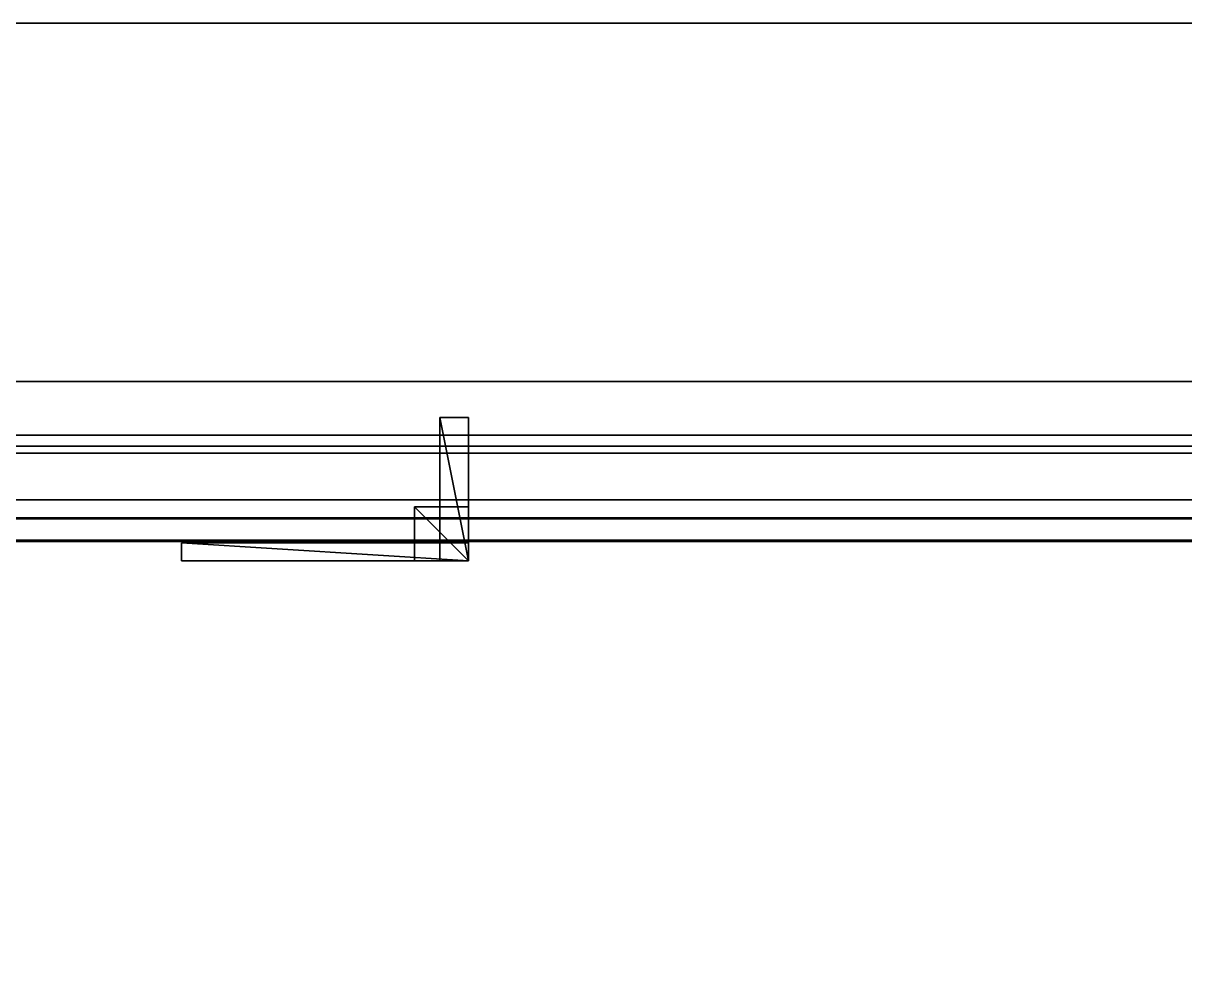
# Model space of a CAD drawing. Extents: x -100 to 4856, y -100 to 4830.
# Drawn here: x 1604.8 to 1928.9, y 4565 to 4830 of the extents above; entities that cross this region are included whole.
import ezdxf

# ---------------------------------------------------------------- set-up
doc = ezdxf.new("R2010")
doc.units = 0
for name, color, linetype in [('LAYER0', 7, 'CONTINUOUS'), ('LAYER142', 7, 'CONTINUOUS'), ('LAYER701', 7, 'CONTINUOUS'), ('LAYER739', 2, 'CONTINUOUS'), ('LAYER740', 7, 'CONTINUOUS'), ('LAYER741', 253, 'CONTINUOUS'), ('LAYER742', 253, 'CONTINUOUS'), ('LAYER743', 253, 'CONTINUOUS'), ('LAYER744', 253, 'CONTINUOUS'), ('LAYER745', 253, 'CONTINUOUS'), ('LAYER746', 253, 'CONTINUOUS'), ('LAYER756', 7, 'CONTINUOUS'), ('LAYER765', 7, 'CONTINUOUS'), ('LAYER767', 7, 'CONTINUOUS'), ('LAYER801', 7, 'CONTINUOUS'), ('LAYER815', 7, 'CONTINUOUS'), ('LAYER86', 7, 'CONTINUOUS'), ('LAYER87', 9, 'CONTINUOUS'), ('LAYER88', 9, 'CONTINUOUS')]:
    doc.layers.add(name, color=color, linetype=linetype)

msp = doc.modelspace()

# ---------------------------------------------------------------- linework, layer by layer
at = {"layer": 'LAYER0', "invisible_edges": 1}
for points in [[(4856, 4830, -5), (-100, -100, -5), (-100, 4830, -5), (4856, 4830, -5)], [(-100, -100, -5), (4856, 4830, -5), (4856, -100, -5), (-100, -100, -5)], [(-100, 4830), (4856, 4830, -5), (-100, 4830, -5), (-100, 4830)], [(4856, 4830, -5), (-100, 4830), (4856, 4830), (4856, 4830, -5)], [(4856, -100), (-100, 4830), (-100, -100), (4856, -100)], [(-100, 4830), (4856, -100), (4856, 4830), (-100, 4830)]]:
    msp.add_3dface(points, dxfattribs=at)
at = {"layer": 'LAYER142'}
for points, invisible_edges in [([(15, 4715), (0, 4730), (2201, 4730), (15, 4715)], 5), ([(0, 4730, 110), (2201, 4730), (0, 4730), (0, 4730, 110)], 1), ([(2201, 4730), (0, 4730, 110), (2201, 4730, 110), (2201, 4730)], 1), ([(0, 4730, 110), (15, 4715, 110), (2201, 4730, 110), (0, 4730, 110)], 3), ([(15, 4715), (2201, 4730), (2186, 4715), (15, 4715)], 3), ([(2201, 4730, 110), (15, 4715, 110), (2186, 4715, 110), (2201, 4730, 110)], 5), ([(2186, 4715, 110), (15, 4715), (2186, 4715), (2186, 4715, 110)], 1), ([(15, 4715), (2186, 4715, 110), (15, 4715, 110), (15, 4715)], 1)]:
    msp.add_3dface(points, dxfattribs=dict(at, invisible_edges=invisible_edges))
at = {"layer": 'LAYER701', "invisible_edges": 1}
for points in [[(608, 4715), (2158, 4697), (608, 4697), (608, 4715)], [(2158, 4697), (608, 4715), (2158, 4715), (2158, 4697)], [(2158, 4715, 80), (608, 4697, 80), (2158, 4697, 80), (2158, 4715, 80)], [(608, 4697, 80), (2158, 4715, 80), (608, 4715, 80), (608, 4697, 80)], [(608, 4715), (2158, 4715, 80), (2158, 4715), (608, 4715)], [(2158, 4715, 80), (608, 4715), (608, 4715, 80), (2158, 4715, 80)], [(608, 4697, 80), (2158, 4697), (2158, 4697, 80), (608, 4697, 80)], [(2158, 4697), (608, 4697, 80), (608, 4697), (2158, 4697)]]:
    msp.add_3dface(points, dxfattribs=at)
at = {"layer": 'LAYER739'}
for points in [[(1649, 4680, 725.5), (1649, 4685, 702.5), (1649, 4680, 702.5), (1649, 4680, 725.5)], [(1649, 4685, 725.5), (1649, 4685, 702.5), (1649, 4680, 725.5), (1649, 4685, 725.5)], [(1729, 4680, 725.5), (1649, 4685, 725.5), (1649, 4680, 725.5), (1729, 4680, 725.5)], [(1729, 4685, 725.5), (1649, 4685, 725.5), (1729, 4680, 725.5), (1729, 4685, 725.5)], [(1649, 4685, 702.5), (1729, 4680, 702.5), (1649, 4680, 702.5), (1649, 4685, 702.5)], [(1729, 4685, 702.5), (1729, 4680, 702.5), (1649, 4685, 702.5), (1729, 4685, 702.5)], [(1649, 4685, 725.5), (1729, 4685, 702.5), (1649, 4685, 702.5), (1649, 4685, 725.5)], [(1729, 4685, 725.5), (1729, 4685, 702.5), (1649, 4685, 725.5), (1729, 4685, 725.5)], [(1729, 4680, 702.5), (1729, 4685, 725.5), (1729, 4680, 725.5), (1729, 4680, 702.5)], [(1729, 4685, 702.5), (1729, 4685, 725.5), (1729, 4680, 702.5), (1729, 4685, 702.5)], [(1649, 4680, 702.5), (1729, 4680, 725.5), (1649, 4680, 725.5), (1649, 4680, 702.5)], [(1729, 4680, 702.5), (1729, 4680, 725.5), (1649, 4680, 702.5), (1729, 4680, 702.5)]]:
    msp.add_3dface(points, dxfattribs=at)
at = {"layer": 'LAYER740', "invisible_edges": 1}
for points in [[(1729, 4680, 725.5), (1649, 4685, 725.5), (1649, 4680, 725.5), (1729, 4680, 725.5)], [(1649, 4685, 725.5), (1729, 4680, 725.5), (1729, 4685, 725.5), (1649, 4685, 725.5)], [(1649, 4685, 725.5), (1649, 4680, 702.5), (1649, 4680, 725.5), (1649, 4685, 725.5)], [(1649, 4680, 702.5), (1649, 4685, 725.5), (1649, 4685, 702.5), (1649, 4680, 702.5)], [(1729, 4685, 702.5), (1649, 4680, 702.5), (1649, 4685, 702.5), (1729, 4685, 702.5)], [(1649, 4680, 702.5), (1729, 4685, 702.5), (1729, 4680, 702.5), (1649, 4680, 702.5)], [(1649, 4685, 725.5), (1729, 4685, 702.5), (1649, 4685, 702.5), (1649, 4685, 725.5)], [(1729, 4685, 702.5), (1649, 4685, 725.5), (1729, 4685, 725.5), (1729, 4685, 702.5)], [(1729, 4685, 702.5), (1729, 4680, 725.5), (1729, 4680, 702.5), (1729, 4685, 702.5)], [(1729, 4680, 725.5), (1729, 4685, 702.5), (1729, 4685, 725.5), (1729, 4680, 725.5)], [(1729, 4680, 725.5), (1649, 4680, 702.5), (1729, 4680, 702.5), (1729, 4680, 725.5)], [(1649, 4680, 702.5), (1729, 4680, 725.5), (1649, 4680, 725.5), (1649, 4680, 702.5)]]:
    msp.add_3dface(points, dxfattribs=at)
at = {"layer": 'LAYER741'}
for points in [[(1714, 4680, 725.5), (1714, 4695, 710.5), (1714, 4680, 710.5), (1714, 4680, 725.5)], [(1714, 4695, 725.5), (1714, 4695, 710.5), (1714, 4680, 725.5), (1714, 4695, 725.5)], [(1729, 4680, 725.5), (1714, 4695, 725.5), (1714, 4680, 725.5), (1729, 4680, 725.5)], [(1729, 4695, 725.5), (1714, 4695, 725.5), (1729, 4680, 725.5), (1729, 4695, 725.5)], [(1714, 4695, 710.5), (1729, 4680, 710.5), (1714, 4680, 710.5), (1714, 4695, 710.5)], [(1729, 4695, 710.5), (1729, 4680, 710.5), (1714, 4695, 710.5), (1729, 4695, 710.5)], [(1714, 4695, 725.5), (1729, 4695, 710.5), (1714, 4695, 710.5), (1714, 4695, 725.5)], [(1729, 4695, 725.5), (1729, 4695, 710.5), (1714, 4695, 725.5), (1729, 4695, 725.5)], [(1729, 4680, 710.5), (1729, 4695, 725.5), (1729, 4680, 725.5), (1729, 4680, 710.5)], [(1729, 4695, 710.5), (1729, 4695, 725.5), (1729, 4680, 710.5), (1729, 4695, 710.5)], [(1714, 4680, 710.5), (1729, 4680, 725.5), (1714, 4680, 725.5), (1714, 4680, 710.5)], [(1729, 4680, 710.5), (1729, 4680, 725.5), (1714, 4680, 710.5), (1729, 4680, 710.5)]]:
    msp.add_3dface(points, dxfattribs=at)
at = {"layer": 'LAYER742'}
for points in [[(1714, 4680, 725.5), (1714, 4695, 710.5), (1714, 4680, 710.5), (1714, 4680, 725.5)], [(1714, 4695, 725.5), (1714, 4695, 710.5), (1714, 4680, 725.5), (1714, 4695, 725.5)], [(1729, 4680, 725.5), (1714, 4695, 725.5), (1714, 4680, 725.5), (1729, 4680, 725.5)], [(1729, 4695, 725.5), (1714, 4695, 725.5), (1729, 4680, 725.5), (1729, 4695, 725.5)], [(1714, 4695, 710.5), (1729, 4680, 710.5), (1714, 4680, 710.5), (1714, 4695, 710.5)], [(1729, 4695, 710.5), (1729, 4680, 710.5), (1714, 4695, 710.5), (1729, 4695, 710.5)], [(1714, 4695, 725.5), (1729, 4695, 710.5), (1714, 4695, 710.5), (1714, 4695, 725.5)], [(1729, 4695, 725.5), (1729, 4695, 710.5), (1714, 4695, 725.5), (1729, 4695, 725.5)], [(1729, 4680, 710.5), (1729, 4695, 725.5), (1729, 4680, 725.5), (1729, 4680, 710.5)], [(1729, 4695, 710.5), (1729, 4695, 725.5), (1729, 4680, 710.5), (1729, 4695, 710.5)], [(1714, 4680, 710.5), (1729, 4680, 725.5), (1714, 4680, 725.5), (1714, 4680, 710.5)], [(1729, 4680, 710.5), (1729, 4680, 725.5), (1714, 4680, 710.5), (1729, 4680, 710.5)]]:
    msp.add_3dface(points, dxfattribs=at)
at = {"layer": 'LAYER743'}
for points in [[(1714, 4680, 725.5), (1714, 4695, 710.5), (1714, 4680, 710.5), (1714, 4680, 725.5)], [(1714, 4695, 725.5), (1714, 4695, 710.5), (1714, 4680, 725.5), (1714, 4695, 725.5)], [(1729, 4680, 725.5), (1714, 4695, 725.5), (1714, 4680, 725.5), (1729, 4680, 725.5)], [(1729, 4695, 725.5), (1714, 4695, 725.5), (1729, 4680, 725.5), (1729, 4695, 725.5)], [(1714, 4695, 710.5), (1729, 4680, 710.5), (1714, 4680, 710.5), (1714, 4695, 710.5)], [(1729, 4695, 710.5), (1729, 4680, 710.5), (1714, 4695, 710.5), (1729, 4695, 710.5)], [(1714, 4695, 725.5), (1729, 4695, 710.5), (1714, 4695, 710.5), (1714, 4695, 725.5)], [(1729, 4695, 725.5), (1729, 4695, 710.5), (1714, 4695, 725.5), (1729, 4695, 725.5)], [(1729, 4680, 710.5), (1729, 4695, 725.5), (1729, 4680, 725.5), (1729, 4680, 710.5)], [(1729, 4695, 710.5), (1729, 4695, 725.5), (1729, 4680, 710.5), (1729, 4695, 710.5)], [(1714, 4680, 710.5), (1729, 4680, 725.5), (1714, 4680, 725.5), (1714, 4680, 710.5)], [(1729, 4680, 710.5), (1729, 4680, 725.5), (1714, 4680, 710.5), (1729, 4680, 710.5)]]:
    msp.add_3dface(points, dxfattribs=at)
at = {"layer": 'LAYER744'}
for points in [[(1714, 4680, 725.5), (1714, 4695, 710.5), (1714, 4680, 710.5), (1714, 4680, 725.5)], [(1714, 4695, 725.5), (1714, 4695, 710.5), (1714, 4680, 725.5), (1714, 4695, 725.5)], [(1729, 4680, 725.5), (1714, 4695, 725.5), (1714, 4680, 725.5), (1729, 4680, 725.5)], [(1729, 4695, 725.5), (1714, 4695, 725.5), (1729, 4680, 725.5), (1729, 4695, 725.5)], [(1714, 4695, 710.5), (1729, 4680, 710.5), (1714, 4680, 710.5), (1714, 4695, 710.5)], [(1729, 4695, 710.5), (1729, 4680, 710.5), (1714, 4695, 710.5), (1729, 4695, 710.5)], [(1714, 4695, 725.5), (1729, 4695, 710.5), (1714, 4695, 710.5), (1714, 4695, 725.5)], [(1729, 4695, 725.5), (1729, 4695, 710.5), (1714, 4695, 725.5), (1729, 4695, 725.5)], [(1729, 4680, 710.5), (1729, 4695, 725.5), (1729, 4680, 725.5), (1729, 4680, 710.5)], [(1729, 4695, 710.5), (1729, 4695, 725.5), (1729, 4680, 710.5), (1729, 4695, 710.5)], [(1714, 4680, 710.5), (1729, 4680, 725.5), (1714, 4680, 725.5), (1714, 4680, 710.5)], [(1729, 4680, 710.5), (1729, 4680, 725.5), (1714, 4680, 710.5), (1729, 4680, 710.5)]]:
    msp.add_3dface(points, dxfattribs=at)
at = {"layer": 'LAYER745'}
for points in [[(1721, 4680, 725.5), (1721, 4720, 717.5), (1721, 4680, 717.5), (1721, 4680, 725.5)], [(1721, 4720, 725.5), (1721, 4720, 717.5), (1721, 4680, 725.5), (1721, 4720, 725.5)], [(1729, 4680, 725.5), (1721, 4720, 725.5), (1721, 4680, 725.5), (1729, 4680, 725.5)], [(1729, 4720, 725.5), (1721, 4720, 725.5), (1729, 4680, 725.5), (1729, 4720, 725.5)], [(1721, 4720, 717.5), (1729, 4680, 717.5), (1721, 4680, 717.5), (1721, 4720, 717.5)], [(1729, 4720, 717.5), (1729, 4680, 717.5), (1721, 4720, 717.5), (1729, 4720, 717.5)], [(1721, 4720, 725.5), (1729, 4720, 717.5), (1721, 4720, 717.5), (1721, 4720, 725.5)], [(1729, 4720, 725.5), (1729, 4720, 717.5), (1721, 4720, 725.5), (1729, 4720, 725.5)], [(1729, 4680, 717.5), (1729, 4720, 725.5), (1729, 4680, 725.5), (1729, 4680, 717.5)], [(1729, 4720, 717.5), (1729, 4720, 725.5), (1729, 4680, 717.5), (1729, 4720, 717.5)], [(1721, 4680, 717.5), (1729, 4680, 725.5), (1721, 4680, 725.5), (1721, 4680, 717.5)], [(1729, 4680, 717.5), (1729, 4680, 725.5), (1721, 4680, 717.5), (1729, 4680, 717.5)]]:
    msp.add_3dface(points, dxfattribs=at)
at = {"layer": 'LAYER746'}
for points in [[(1649, 4680, 725.5), (1649, 4685, 709.5), (1649, 4680, 709.5), (1649, 4680, 725.5)], [(1649, 4685, 725.5), (1649, 4685, 709.5), (1649, 4680, 725.5), (1649, 4685, 725.5)], [(1729, 4680, 725.5), (1649, 4685, 725.5), (1649, 4680, 725.5), (1729, 4680, 725.5)], [(1729, 4685, 725.5), (1649, 4685, 725.5), (1729, 4680, 725.5), (1729, 4685, 725.5)], [(1649, 4685, 709.5), (1729, 4680, 709.5), (1649, 4680, 709.5), (1649, 4685, 709.5)], [(1729, 4685, 709.5), (1729, 4680, 709.5), (1649, 4685, 709.5), (1729, 4685, 709.5)], [(1649, 4685, 725.5), (1729, 4685, 709.5), (1649, 4685, 709.5), (1649, 4685, 725.5)], [(1729, 4685, 725.5), (1729, 4685, 709.5), (1649, 4685, 725.5), (1729, 4685, 725.5)], [(1729, 4680, 709.5), (1729, 4685, 725.5), (1729, 4680, 725.5), (1729, 4680, 709.5)], [(1729, 4685, 709.5), (1729, 4685, 725.5), (1729, 4680, 709.5), (1729, 4685, 709.5)], [(1649, 4680, 709.5), (1729, 4680, 725.5), (1649, 4680, 725.5), (1649, 4680, 709.5)], [(1729, 4680, 709.5), (1729, 4680, 725.5), (1649, 4680, 709.5), (1729, 4680, 709.5)]]:
    msp.add_3dface(points, dxfattribs=at)
at = {"layer": 'LAYER756', "invisible_edges": 1}
for points in [[(2150, 4710, 81), (626, 4320, 81), (626, 4710, 81), (2150, 4710, 81)], [(626, 4320, 81), (2150, 4710, 81), (2150, 4320, 81), (626, 4320, 81)], [(626, 4710, 99), (2150, 4710, 81), (626, 4710, 81), (626, 4710, 99)], [(2150, 4710, 81), (626, 4710, 99), (2150, 4710, 99), (2150, 4710, 81)], [(2150, 4320, 99), (626, 4710, 99), (626, 4320, 99), (2150, 4320, 99)], [(626, 4710, 99), (2150, 4320, 99), (2150, 4710, 99), (626, 4710, 99)]]:
    msp.add_3dface(points, dxfattribs=at)
at = {"layer": 'LAYER765', "invisible_edges": 1}
for points in [[(2154, 4691.7, 754.5), (1304, 4685.7, 754.5), (2154, 4685.7, 754.5), (2154, 4691.7, 754.5)], [(1304, 4685.7, 754.5), (2154, 4691.7, 754.5), (1304, 4691.7, 754.5), (1304, 4685.7, 754.5)], [(1304, 4691.7, 95), (2154, 4685.7, 95), (1304, 4685.7, 95), (1304, 4691.7, 95)], [(2154, 4685.7, 95), (1304, 4691.7, 95), (2154, 4691.7, 95), (2154, 4685.7, 95)], [(2154, 4691.7, 754.5), (1304, 4691.7, 95), (1304, 4691.7, 754.5), (2154, 4691.7, 754.5)], [(1304, 4691.7, 95), (2154, 4691.7, 754.5), (2154, 4691.7, 95), (1304, 4691.7, 95)], [(2154, 4685.7, 95), (1304, 4685.7, 754.5), (1304, 4685.7, 95), (2154, 4685.7, 95)], [(1304, 4685.7, 754.5), (2154, 4685.7, 95), (2154, 4685.7, 754.5), (1304, 4685.7, 754.5)]]:
    msp.add_3dface(points, dxfattribs=at)
at = {"layer": 'LAYER767', "invisible_edges": 1}
for points in [[(2150, 4710, 755), (1308, 4710, 635), (1308, 4710, 755), (2150, 4710, 755)], [(1308, 4710, 635), (2150, 4710, 755), (2150, 4710, 635), (1308, 4710, 635)], [(2150, 4692, 635), (1308, 4710, 635), (2150, 4710, 635), (2150, 4692, 635)], [(1308, 4710, 635), (2150, 4692, 635), (1308, 4692, 635), (1308, 4710, 635)], [(1308, 4692, 755), (2150, 4710, 755), (1308, 4710, 755), (1308, 4692, 755)], [(2150, 4710, 755), (1308, 4692, 755), (2150, 4692, 755), (2150, 4710, 755)], [(2150, 4692, 635), (1308, 4692, 755), (1308, 4692, 635), (2150, 4692, 635)], [(1308, 4692, 755), (2150, 4692, 635), (2150, 4692, 755), (1308, 4692, 755)]]:
    msp.add_3dface(points, dxfattribs=at)
at = {"layer": 'LAYER801', "invisible_edges": 1}
for points in [[(1308, 4685.4, 535), (2150, 4340, 535), (2150, 4685.4, 535), (1308, 4685.4, 535)], [(2150, 4340, 535), (1308, 4685.4, 535), (1308, 4340, 535), (2150, 4340, 535)], [(2150, 4685.4, 517), (1308, 4685.4, 535), (2150, 4685.4, 535), (2150, 4685.4, 517)], [(1308, 4685.4, 535), (2150, 4685.4, 517), (1308, 4685.4, 517), (1308, 4685.4, 535)], [(1308, 4340, 517), (2150, 4685.4, 517), (2150, 4340, 517), (1308, 4340, 517)], [(2150, 4685.4, 517), (1308, 4340, 517), (1308, 4685.4, 517), (2150, 4685.4, 517)]]:
    msp.add_3dface(points, dxfattribs=at)
at = {"layer": 'LAYER815', "invisible_edges": 1}
for points in [[(1308, 4685.4, 317), (2150, 4340, 317), (2150, 4685.4, 317), (1308, 4685.4, 317)], [(2150, 4340, 317), (1308, 4685.4, 317), (1308, 4340, 317), (2150, 4340, 317)], [(2150, 4685.4, 299), (1308, 4685.4, 317), (2150, 4685.4, 317), (2150, 4685.4, 299)], [(1308, 4685.4, 317), (2150, 4685.4, 299), (1308, 4685.4, 299), (1308, 4685.4, 317)], [(1308, 4340, 299), (2150, 4685.4, 299), (2150, 4340, 299), (1308, 4340, 299)], [(2150, 4685.4, 299), (1308, 4340, 299), (1308, 4685.4, 299), (2150, 4685.4, 299)]]:
    msp.add_3dface(points, dxfattribs=at)
at = {"layer": 'LAYER86'}
for points, invisible_edges in [([(2301, 4830), (0, 4730), (-100, 4830), (2301, 4830)], 1), ([(2301, 4830, 2594), (1723, 4830, 2055), (-100, 4830, 2594), (2301, 4830, 2594)], 3), ([(673, 4830, 2055), (-100, 4830, 2594), (1723, 4830, 2055), (673, 4830, 2055)], 3), ([(-100, 4830), (673, 4830, 1218), (2301, 4830), (-100, 4830)], 3), ([(0, 4730), (2301, 4830), (2201, 4730), (0, 4730)], 1), ([(1723, 4830, 1218), (2301, 4830), (673, 4830, 1218), (1723, 4830, 1218)], 3), ([(2301, 4830, 2594), (1723, 4830, 1218), (1723, 4830, 2055), (2301, 4830, 2594)], 5), ([(2301, 4830), (1723, 4830, 1218), (2301, 4830, 2594), (2301, 4830)], 3), ([(0, 4730, 2594), (673, 4730, 2055), (2201, 4730, 2594), (0, 4730, 2594)], 3), ([(673, 4730, 1218), (0, 4730), (1723, 4730, 1218), (673, 4730, 1218)], 3), ([(2201, 4730), (1723, 4730, 1218), (0, 4730), (2201, 4730)], 3), ([(1723, 4730, 2055), (2201, 4730, 2594), (673, 4730, 2055), (1723, 4730, 2055)], 3), ([(1723, 4730, 1218), (2201, 4730, 2594), (1723, 4730, 2055), (1723, 4730, 1218)], 3), ([(1723, 4730, 1218), (2201, 4730), (2201, 4730, 2594), (1723, 4730, 1218)], 5)]:
    msp.add_3dface(points, dxfattribs=dict(at, invisible_edges=invisible_edges))
at = {"layer": 'LAYER87', "invisible_edges": 1}
for points in [[(2250, 4730, 755), (590, 4298, 755), (590, 4730, 755), (2250, 4730, 755)], [(590, 4298, 755), (2250, 4730, 755), (2250, 4298, 755), (590, 4298, 755)], [(590, 4730, 773), (2250, 4730, 755), (590, 4730, 755), (590, 4730, 773)], [(2250, 4730, 755), (590, 4730, 773), (2250, 4730, 773), (2250, 4730, 755)], [(2250, 4298, 773), (590, 4730, 773), (590, 4298, 773), (2250, 4298, 773)], [(590, 4730, 773), (2250, 4298, 773), (2250, 4730, 773), (590, 4730, 773)]]:
    msp.add_3dface(points, dxfattribs=at)
at = {"layer": 'LAYER88', "invisible_edges": 1}
for points in [[(2250, 4730, 843), (590, 4730, 773), (590, 4730, 843), (2250, 4730, 843)], [(590, 4730, 773), (2250, 4730, 843), (2250, 4730, 773), (590, 4730, 773)], [(2250, 4712, 773), (590, 4730, 773), (2250, 4730, 773), (2250, 4712, 773)], [(590, 4730, 773), (2250, 4712, 773), (590, 4712, 773), (590, 4730, 773)], [(590, 4712, 843), (2250, 4730, 843), (590, 4730, 843), (590, 4712, 843)], [(2250, 4730, 843), (590, 4712, 843), (2250, 4712, 843), (2250, 4730, 843)], [(2250, 4712, 773), (590, 4712, 843), (590, 4712, 773), (2250, 4712, 773)], [(590, 4712, 843), (2250, 4712, 773), (2250, 4712, 843), (590, 4712, 843)]]:
    msp.add_3dface(points, dxfattribs=at)

# ---------------------------------------------------------------- meshes
at = {"layer": 'LAYER86'}
mesh = msp.add_polymesh((2, 2), dxfattribs=at)
for k, corner in enumerate([(2201, 4730, 2594), (0, 4730, 2594), (2301, 4830, 2594), (-100, 4830, 2594)]):
    mesh.set_mesh_vertex(divmod(k, 2), corner)

doc.saveas('drawing.dxf')
